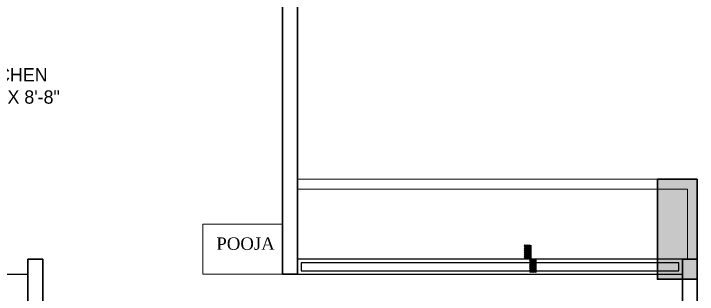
# Model space of a CAD drawing. Header units: inches. Extents: x 50354 to 53215, y -7830 to -6529.
# Drawn here: x 50704.7 to 50909.9, y -6950.1 to -6865.8 of the extents above; entities that cross this region are included whole.
import ezdxf

# ---------------------------------------------------------------- set-up
doc = ezdxf.new("R2010")
doc.units = ezdxf.units.IN
doc.header["$MEASUREMENT"] = 0
for name, color, linetype in [('d-w', 250, 'Continuous'), ('TEXT', 7, 'Continuous'), ('WINDOW', 5, 'Continuous')]:
    doc.layers.add(name, color=color, linetype=linetype)
for name, color, linetype, lineweight in [('FLOORING', 213, 'Continuous', 15), ('FUR', 252, 'Continuous', 18), ('INTEROR', 252, 'Continuous', 20), ('LVL.', 5, 'Continuous', 35), ('SK COLUMN', 7, 'Continuous', 30), ('wall', 7, 'Continuous', 30)]:
    doc.layers.add(name, color=color, linetype=linetype, lineweight=lineweight)
doc.styles.get("Standard").update_dxf_attribs({"font": 'ARLRDBD.TTF', "height": 3})

# ---------------------------------------------------------------- blocks, each defined once
blk = doc.blocks.new('A$C429F5545')
at = {"layer": 'FLOORING', "ltscale": 20}
h = blk.add_hatch(dxfattribs=at)
h.set_pattern_fill('ANSI31', color=256)
h.set_pattern_definition([(45, (-31983.55618, 2830.83705), (-0.08838834765, 0.08838834765), [])])
h.paths.add_polyline_path([(2, 1.78), (0.01, 1.78), (0, 0.78), (1.99, 0.78), (1.99, 1)])
h.paths.add_polyline_path([(4.15, 1), (1.99, 1), (1.99, 0), (4.15, 0)])
at = {"layer": 'FLOORING', "ltscale": 20, "const_width": 0.2}
blk.add_lwpolyline([(0, 1.78), (1.99, 1.78), (1.99, 1), (4.15, 1)], dxfattribs=at)

msp = doc.modelspace()

# ---------------------------------------------------------------- hatches: boundary and pattern name
at = {"layer": 'SK COLUMN', "lineweight": 30}
h = msp.add_hatch(color=1, dxfattribs=at)
h.dxf.hatch_style = 1
h.paths.add_polyline_path([(50897.93931, -6945.55013), (50909.93931, -6945.55013), (50909.93931, -6915.55013), (50897.93931, -6915.55013)])

# ---------------------------------------------------------------- linework, layer by layer
at = {"layer": 'd-w', "lineweight": -3, "ltscale": 20}
msp.add_line((50678.93931, -6944.05013), (50708.93931, -6944.05013), dxfattribs=at)
at = {"layer": 'FUR', "ltscale": 20}
msp.add_lwpolyline([(50761.43931, -6929.05013), (50785.43931, -6929.05013), (50785.43931, -6944.05013), (50761.43931, -6944.05013)], close=True, dxfattribs=at)
at = {"layer": 'SK COLUMN', "lineweight": 30}
msp.add_lwpolyline([(50909.93931, -6915.55013), (50897.93931, -6915.55013), (50897.93931, -6945.55013), (50909.93931, -6945.55013)], close=True, dxfattribs=at)
at = {"layer": 'wall', "ltscale": 20}
for p, q in [((50785.43931, -6835.55013), (50785.43931, -6944.05013)), ((50789.93931, -6835.55013), (50789.93931, -6944.05013)), ((50713.43931, -6939.55013), (50708.93931, -6939.55013)), ((50708.93931, -6939.55013), (50708.93931, -7079.05013)), ((50713.43931, -6939.55013), (50713.43931, -7079.05013)), ((50905.43931, -6939.55013), (50905.43931, -7070.05013)), ((50905.43931, -6939.55013), (50909.93931, -6939.55013)), ((50909.93931, -6939.55013), (50909.93931, -7079.05013)), ((50785.43931, -6944.05013), (50789.93931, -6944.05013))]:
    msp.add_line(p, q, dxfattribs=at)
at = {"layer": 'wall', "lineweight": 0, "ltscale": 20}
for p, q in [((50789.93931, -6915.55013), (50909.93931, -6915.55013)), ((50909.93931, -6939.55013), (50909.93931, -6915.55013)), ((50789.93931, -6918.55013), (50906.93931, -6918.55013)), ((50906.93931, -6939.55013), (50906.93931, -6918.55013))]:
    msp.add_line(p, q, dxfattribs=at)
at = {"layer": 'WINDOW'}
for points in [[(50905.43931, -6939.55013), (50789.93931, -6939.55013), (50789.93931, -6944.05013), (50905.43931, -6944.05013)], [(50904.41658, -6940.57285), (50790.96203, -6940.57285), (50790.96203, -6943.0274), (50904.41658, -6943.0274)]]:
    msp.add_lwpolyline(points, close=True, dxfattribs=at)

# ---------------------------------------------------------------- block references
at = {"layer": 'LVL.', "ltscale": 20, "xscale": -2, "yscale": 2, "zscale": 2, "rotation": 270}
msp.add_blockref('A$C429F5545', (50857.98944, -6943.5225), dxfattribs=at)

# ---------------------------------------------------------------- texts
at = {"layer": 'INTEROR', "color": 0, "insert": (50765.53705, -6932.97658), "char_height": 3.7310949, "width": 162.0694347, "attachment_point": 1}
msp.add_mtext('{\\fSylfaen|b0|i0|c0|p18;POOJA}', dxfattribs=at)
at = {"layer": 'TEXT', "ltscale": 20, "insert": (50703.13639, -6887.55013), "char_height": 4, "attachment_point": 5}
msp.add_mtext_dynamic_manual_height_columns('KITCHEN \\P12\'-5" X 8\'-8"', width=33.6952649, gutter_width=1.15, heights=[0], dxfattribs=at)

doc.saveas('drawing.dxf')
